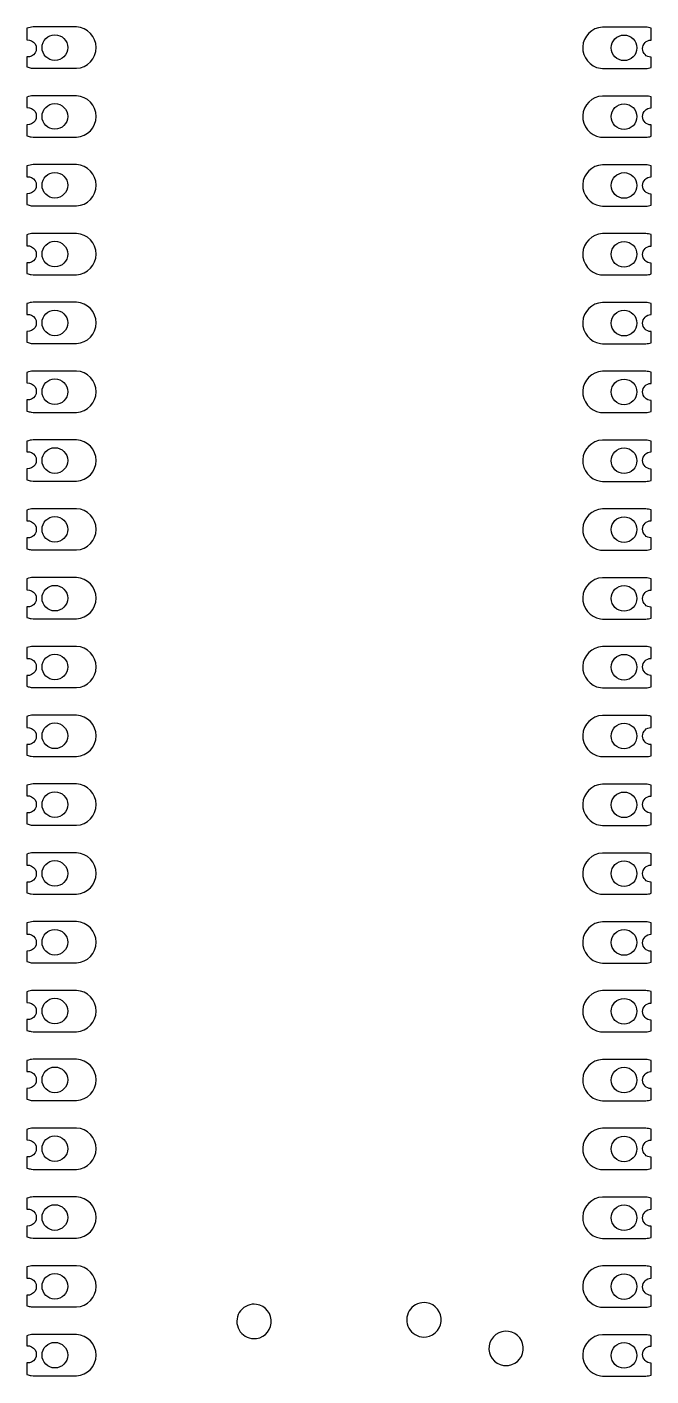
# Model space of a CAD drawing. Header units: millimetres. Extents: x -27.3 to -4.2, y 47.2 to 97.
import ezdxf

# ---------------------------------------------------------------- set-up
doc = ezdxf.new("R2010")
doc.units = ezdxf.units.MM
doc.layers.get('0').update_dxf_attribs({"linetype": 'CONTINUOUS'})

msp = doc.modelspace()

# ---------------------------------------------------------------- linework, layer by layer
for points in [[(-27.27, 95.886), (-27.27, 95.516, 0.052969), (-27.114, 95.475), (-27.039, 95.468), (-25.441, 95.468, 0.952079), (-25.441, 96.992), (-27.039, 96.992, 0.077619), (-27.27, 96.944), (-27.27, 96.514, -1.100244)], [(-4.23, 96.507), (-4.23, 96.948, 0.065758), (-4.427, 96.984), (-6.025, 96.984, 0.906347), (-6.1, 95.467), (-6.025, 95.46), (-4.427, 95.46, 0.065758), (-4.23, 95.496), (-4.23, 95.877, -0.987381)], [(-27.27, 93.386), (-27.27, 92.976, 0.052969), (-27.114, 92.935), (-27.039, 92.928), (-25.441, 92.928, 0.952079), (-25.441, 94.452), (-27.039, 94.452, 0.077619), (-27.27, 94.404), (-27.27, 94.014, -1.100244)], [(-4.23, 94.007), (-4.23, 94.408, 0.065758), (-4.427, 94.444), (-6.025, 94.444, 0.906347), (-6.1, 92.927), (-6.025, 92.92), (-4.427, 92.92, 0.065758), (-4.23, 92.956), (-4.23, 93.377, -0.987381)], [(-27.27, 90.836), (-27.27, 90.436, 0.052969), (-27.114, 90.395), (-27.039, 90.388), (-25.441, 90.388, 0.952079), (-25.441, 91.912), (-27.039, 91.912, 0.077619), (-27.27, 91.864), (-27.27, 91.464, -1.100244)], [(-4.23, 91.457), (-4.23, 91.868, 0.065758), (-4.427, 91.904), (-6.025, 91.904, 0.906347), (-6.1, 90.387), (-6.025, 90.38), (-4.427, 90.38, 0.065758), (-4.23, 90.416), (-4.23, 90.827, -0.987381)], [(-27.27, 88.286), (-27.27, 87.896, 0.052969), (-27.114, 87.855), (-27.039, 87.848), (-25.441, 87.848, 0.952079), (-25.441, 89.372), (-27.039, 89.372, 0.077619), (-27.27, 89.324), (-27.27, 88.914, -1.100244)], [(-4.23, 88.907), (-4.23, 89.328, 0.065758), (-4.427, 89.364), (-6.025, 89.364, 0.906347), (-6.1, 87.847), (-6.025, 87.84), (-4.427, 87.84, 0.065758), (-4.23, 87.876), (-4.23, 88.277, -0.987381)], [(-27.27, 85.756), (-27.27, 85.356, 0.052969), (-27.114, 85.315), (-27.039, 85.308), (-25.441, 85.308, 0.952079), (-25.441, 86.832), (-27.039, 86.832, 0.077619), (-27.27, 86.784), (-27.27, 86.384, -1.100244)], [(-4.23, 86.377), (-4.23, 86.788, 0.065758), (-4.427, 86.824), (-6.025, 86.824, 0.906347), (-6.1, 85.307), (-6.025, 85.3), (-4.427, 85.3, 0.065758), (-4.23, 85.336), (-4.23, 85.747, -0.987381)], [(-27.27, 83.226), (-27.27, 82.816, 0.052969), (-27.114, 82.775), (-27.039, 82.768), (-25.441, 82.768, 0.952079), (-25.441, 84.292), (-27.039, 84.292, 0.077619), (-27.27, 84.244), (-27.27, 83.854, -1.100244)], [(-4.23, 83.837), (-4.23, 84.248, 0.065758), (-4.427, 84.284), (-6.025, 84.284, 0.906347), (-6.1, 82.767), (-6.025, 82.76), (-4.427, 82.76, 0.065758), (-4.23, 82.796), (-4.23, 83.207, -0.987381)], [(-27.27, 80.686), (-27.27, 80.276, 0.052969), (-27.114, 80.235), (-27.039, 80.228), (-25.441, 80.228, 0.952079), (-25.441, 81.752), (-27.039, 81.752, 0.077619), (-27.27, 81.704), (-27.27, 81.314, -1.100244)], [(-4.23, 81.307), (-4.23, 81.708, 0.065758), (-4.427, 81.744), (-6.025, 81.744, 0.906347), (-6.1, 80.227), (-6.025, 80.22), (-4.427, 80.22, 0.065758), (-4.23, 80.256), (-4.23, 80.677, -0.987381)], [(-27.27, 78.136), (-27.27, 77.736, 0.052969), (-27.114, 77.695), (-27.039, 77.688), (-25.441, 77.688, 0.952079), (-25.441, 79.212), (-27.039, 79.212, 0.077619), (-27.27, 79.164), (-27.27, 78.764, -1.100244)], [(-4.23, 78.767), (-4.23, 79.168, 0.065758), (-4.427, 79.204), (-6.025, 79.204, 0.906347), (-6.1, 77.687), (-6.025, 77.68), (-4.427, 77.68, 0.065758), (-4.23, 77.716), (-4.23, 78.137, -0.987381)], [(-27.27, 75.586), (-27.27, 75.196, 0.052969), (-27.114, 75.155), (-27.039, 75.148), (-25.441, 75.148, 0.952079), (-25.441, 76.672), (-27.039, 76.672, 0.077619), (-27.27, 76.624), (-27.27, 76.214, -1.100244)], [(-4.23, 76.207), (-4.23, 76.628, 0.065758), (-4.427, 76.664), (-6.025, 76.664, 0.906347), (-6.1, 75.147), (-6.025, 75.14), (-4.427, 75.14, 0.065758), (-4.23, 75.176), (-4.23, 75.577, -0.987381)], [(-27.27, 73.056), (-27.27, 72.656, 0.052969), (-27.114, 72.615), (-27.039, 72.608), (-25.441, 72.608, 0.952079), (-25.441, 74.132), (-27.039, 74.132, 0.077619), (-27.27, 74.084), (-27.27, 73.684, -1.100244)], [(-4.23, 73.687), (-4.23, 74.088, 0.065758), (-4.427, 74.124), (-6.025, 74.124, 0.906347), (-6.1, 72.607), (-6.025, 72.6), (-4.427, 72.6, 0.065758), (-4.23, 72.636), (-4.23, 73.057, -0.987381)], [(-27.27, 70.506), (-27.27, 70.116, 0.052969), (-27.114, 70.075), (-27.039, 70.068), (-25.441, 70.068, 0.952079), (-25.441, 71.592), (-27.039, 71.592, 0.077619), (-27.27, 71.544), (-27.27, 71.134, -1.100244)], [(-4.23, 71.137), (-4.23, 71.548, 0.065758), (-4.427, 71.584), (-6.025, 71.584, 0.906347), (-6.1, 70.067), (-6.025, 70.06), (-4.427, 70.06, 0.065758), (-4.23, 70.096), (-4.23, 70.507, -0.987381)], [(-27.27, 67.986), (-27.27, 67.576, 0.052969), (-27.114, 67.535), (-27.039, 67.528), (-25.441, 67.528, 0.952079), (-25.441, 69.052), (-27.039, 69.052, 0.077619), (-27.27, 69.004), (-27.27, 68.614, -1.100244)], [(-4.23, 68.607), (-4.23, 69.008, 0.065758), (-4.427, 69.044), (-6.025, 69.044, 0.906347), (-6.1, 67.527), (-6.025, 67.52), (-4.427, 67.52, 0.065758), (-4.23, 67.556), (-4.23, 67.977, -0.987381)], [(-27.27, 65.426), (-27.27, 65.036, 0.052969), (-27.114, 64.995), (-27.039, 64.988), (-25.441, 64.988, 0.952079), (-25.441, 66.512), (-27.039, 66.512, 0.077619), (-27.27, 66.464), (-27.27, 66.054, -1.100244)], [(-4.23, 66.057), (-4.23, 66.468, 0.065758), (-4.427, 66.504), (-6.025, 66.504, 0.906347), (-6.1, 64.987), (-6.025, 64.98), (-4.427, 64.98, 0.065758), (-4.23, 65.016), (-4.23, 65.427, -0.987381)], [(-27.27, 62.886), (-27.27, 62.496, 0.052969), (-27.114, 62.455), (-27.039, 62.448), (-25.441, 62.448, 0.952079), (-25.441, 63.972), (-27.039, 63.972, 0.077619), (-27.27, 63.924), (-27.27, 63.514, -1.100244)], [(-4.23, 63.507), (-4.23, 63.928, 0.065758), (-4.427, 63.964), (-6.025, 63.964, 0.906347), (-6.1, 62.447), (-6.025, 62.44), (-4.427, 62.44, 0.065758), (-4.23, 62.476), (-4.23, 62.877, -0.987381)], [(-27.27, 60.356), (-27.27, 59.956, 0.052969), (-27.114, 59.915), (-27.039, 59.908), (-25.441, 59.908, 0.952079), (-25.441, 61.432), (-27.039, 61.432, 0.077619), (-27.27, 61.384), (-27.27, 60.984, -1.100244)], [(-4.23, 60.967), (-4.23, 61.388, 0.065758), (-4.427, 61.424), (-6.025, 61.424, 0.906347), (-6.1, 59.907), (-6.025, 59.9), (-4.427, 59.9, 0.065758), (-4.23, 59.936), (-4.23, 60.337, -0.987381)], [(-27.27, 57.816), (-27.27, 57.416, 0.052969), (-27.114, 57.375), (-27.039, 57.368), (-25.441, 57.368, 0.952079), (-25.441, 58.892), (-27.039, 58.892, 0.077619), (-27.27, 58.844), (-27.27, 58.444, -1.100244)], [(-4.23, 58.437), (-4.23, 58.848, 0.065758), (-4.427, 58.884), (-6.025, 58.884, 0.906347), (-6.1, 57.367), (-6.025, 57.36), (-4.427, 57.36, 0.065758), (-4.23, 57.396), (-4.23, 57.807, -0.987381)], [(-27.27, 55.286), (-27.27, 54.876, 0.052969), (-27.114, 54.835), (-27.039, 54.828), (-25.441, 54.828, 0.952079), (-25.441, 56.352), (-27.039, 56.352, 0.077619), (-27.27, 56.304), (-27.27, 55.914, -1.100244)], [(-4.23, 55.907), (-4.23, 56.308, 0.065758), (-4.427, 56.344), (-6.025, 56.344, 0.906347), (-6.1, 54.827), (-6.025, 54.82), (-4.427, 54.82, 0.065758), (-4.23, 54.856), (-4.23, 55.277, -0.987381)], [(-27.27, 52.736), (-27.27, 52.336, 0.052969), (-27.114, 52.295), (-27.039, 52.288), (-25.441, 52.288, 0.952079), (-25.441, 53.812), (-27.039, 53.812, 0.077619), (-27.27, 53.764), (-27.27, 53.364, -1.100244)], [(-4.23, 53.357), (-4.23, 53.768, 0.065758), (-4.427, 53.804), (-6.025, 53.804, 0.906347), (-6.1, 52.287), (-6.025, 52.28), (-4.427, 52.28, 0.065758), (-4.23, 52.316), (-4.23, 52.727, -0.987381)], [(-27.27, 50.186), (-27.27, 49.796, 0.052969), (-27.114, 49.755), (-27.039, 49.748), (-25.441, 49.748, 0.952079), (-25.441, 51.272), (-27.039, 51.272, 0.077619), (-27.27, 51.224), (-27.27, 50.814, -1.100244)], [(-4.23, 50.807), (-4.23, 51.228, 0.065758), (-4.427, 51.264), (-6.025, 51.264, 0.906347), (-6.1, 49.747), (-6.025, 49.74), (-4.427, 49.74, 0.065758), (-4.23, 49.776), (-4.23, 50.177, -0.987381)], [(-18.792, 49.844, 1), (-18.978, 48.586), (-18.916, 48.58, 0.952079)], [(-12.522, 49.904, 1), (-12.708, 48.646), (-12.646, 48.64, 0.952079)], [(-9.487, 48.849, 1), (-9.673, 47.591), (-9.611, 47.585, 0.952079)], [(-27.27, 47.686), (-27.27, 47.256, 0.052969), (-27.114, 47.215), (-27.039, 47.208), (-25.441, 47.208, 0.952079), (-25.441, 48.732), (-27.039, 48.732, 0.077619), (-27.27, 48.684), (-27.27, 48.314, -1.100244)], [(-4.23, 48.307), (-4.23, 48.688, 0.065758), (-4.427, 48.724), (-6.025, 48.724, 0.906347), (-6.1, 47.207), (-6.025, 47.2), (-4.427, 47.2, 0.065758), (-4.23, 47.236), (-4.23, 47.677, -0.987381)]]:
    msp.add_lwpolyline(points, format="xyb", close=True)
for centre in [(-26.24, 96.23), (-5.226, 96.222), (-26.24, 93.69), (-5.226, 93.682), (-26.24, 91.15), (-5.226, 91.142), (-26.24, 88.61), (-5.226, 88.602), (-26.24, 86.07), (-5.226, 86.062), (-26.24, 83.53), (-5.226, 83.522), (-26.24, 80.99), (-5.226, 80.982), (-26.24, 78.45), (-5.226, 78.442), (-26.24, 75.91), (-5.226, 75.902), (-26.24, 73.37), (-5.226, 73.362), (-26.24, 70.83), (-5.226, 70.822), (-26.24, 68.29), (-5.226, 68.282), (-26.24, 65.75), (-5.226, 65.742), (-26.24, 63.21), (-5.226, 63.202), (-26.24, 60.67), (-5.226, 60.662), (-5.226, 60.662), (-26.24, 58.13), (-5.226, 58.122), (-26.24, 55.59), (-5.226, 55.582), (-26.24, 53.05), (-5.226, 53.042), (-26.24, 50.51), (-5.226, 50.502), (-26.24, 47.97), (-5.226, 47.962)]:
    msp.add_circle(centre, 0.473)

doc.saveas('drawing.dxf')
